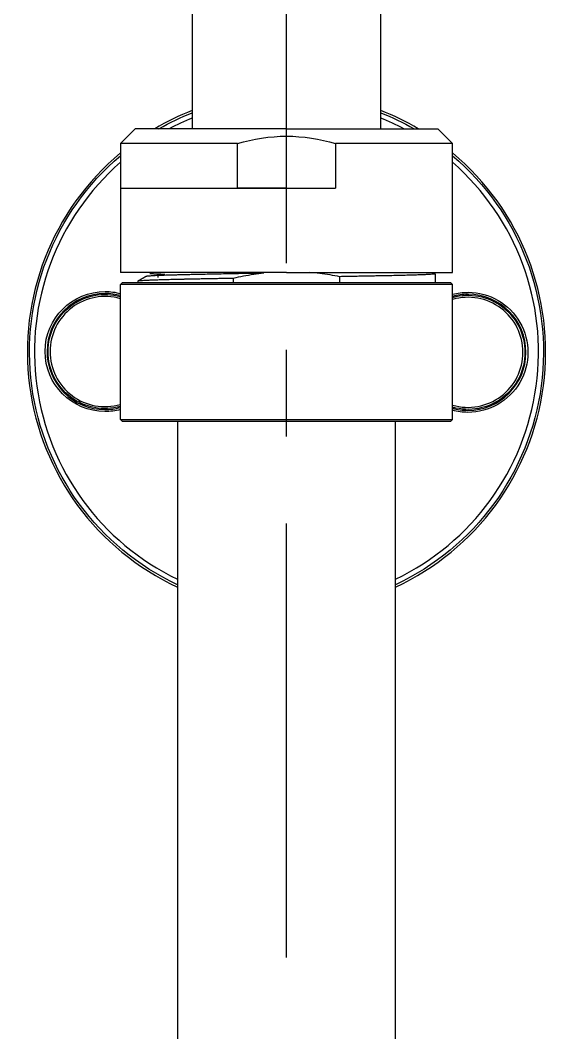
# Model space of a CAD drawing. Extents: x -4069 to -3649, y -4303 to -3709.
# Drawn here: x -3943.33 to -3932.59, y -3968.95 to -3948.53 of the extents above; entities that cross this region are included whole.
import ezdxf

# ---------------------------------------------------------------- set-up
doc = ezdxf.new("R2010")
doc.units = 0
doc.header["$LTSCALE"] = 7
doc.linetypes.add('CENTER', pattern=[2, 1.25, -0.25, 0.25, -0.25])
doc.layers.add('6', color=7, linetype='CONTINUOUS')
doc.layers.add('CL', color=1, linetype='CENTER')

msp = doc.modelspace()

# ---------------------------------------------------------------- linework, layer by layer
at = {"layer": '6', "color": 7, "linetype": 'Continuous'}
for p, q in [((-3939.86053, -3912.64594), (-3939.86053, -3950.72111)), ((-3936.06053, -3950.72111), (-3936.06053, -3912.64594)), ((-3941.01053, -3950.72204), (-3941.31053, -3951.02204)), ((-3937.96053, -3950.72204), (-3941.01053, -3950.72204)), ((-3937.96053, -3950.72204), (-3934.91053, -3950.72204)), ((-3934.61053, -3951.02204), (-3934.91053, -3950.72204)), ((-3938.95174, -3951.02204), (-3941.31053, -3951.02204)), ((-3941.31053, -3951.02204), (-3941.31053, -3953.62204)), ((-3938.95174, -3951.92204), (-3938.95174, -3951.02204)), ((-3936.96932, -3951.02204), (-3936.96932, -3951.92204)), ((-3934.61053, -3951.02204), (-3936.96932, -3951.02204)), ((-3934.61053, -3953.62204), (-3934.61053, -3951.02204)), ((-3941.31053, -3951.92204), (-3936.96932, -3951.92204)), ((-3937.96053, -3951.92204), (-3938.95174, -3951.92204)), ((-3937.96053, -3953.62204), (-3941.31053, -3953.62204)), ((-3939.03756, -3953.73954), (-3939.03756, -3953.82204)), ((-3937.96053, -3953.62204), (-3934.61053, -3953.62204)), ((-3936.8835, -3953.82204), (-3936.8835, -3953.70453)), ((-3934.96157, -3953.64584), (-3934.96053, -3953.64704)), ((-3934.96053, -3953.64704), (-3934.96053, -3953.82204)), ((-3941.31053, -3953.86204), (-3941.27053, -3953.82204)), ((-3934.61053, -3953.86204), (-3941.31053, -3953.86204)), ((-3941.31053, -3956.58204), (-3941.31053, -3953.86204)), ((-3941.27053, -3953.82204), (-3934.65053, -3953.82204)), ((-3940.96053, -3953.79704), (-3940.96053, -3953.82204)), ((-3934.61053, -3953.86204), (-3934.65053, -3953.82204)), ((-3934.61053, -3956.58204), (-3934.61053, -3953.86204)), ((-3941.31053, -3956.58204), (-3934.61053, -3956.58204)), ((-3941.27053, -3956.62204), (-3941.31053, -3956.58204)), ((-3934.65053, -3956.62204), (-3941.27053, -3956.62204)), ((-3940.16053, -3956.62368), (-3940.16053, -4013.17002)), ((-3935.76053, -3973.16309), (-3935.76053, -3956.62368)), ((-3934.65053, -3956.62204), (-3934.61053, -3956.58204))]:
    msp.add_line(p, q, dxfattribs=at)
at = {"layer": '6', "color": 3, "linetype": 'Continuous'}
msp.add_line((-3937.96053, -3950.87204), (-3937.96053, -3950.72204), dxfattribs=at)
at = {"layer": '6', "color": 7, "linetype": 'Continuous'}
for centre, radius, start, end in [((-3937.96053, -3955.22204), 5.22667, 111.317258, 120.576009), ((-3937.96053, -3955.22204), 5.22667, 59.423819, 68.682569), ((-3937.96053, -3955.22204), 5.22667, 129.862883, 245.105071), ((-3937.96053, -3955.22204), 5.22667, 294.894758, 50.136946), ((-3941.62052, -3955.21422), 1.17, 89.87757, 179.87757), ((-3941.62052, -3955.21422), 1.17, 74.635228, 89.87757), ((-3934.30054, -3955.22986), 1.17, 89.87757, 105.3646), ((-3934.30054, -3955.22986), 1.17, 359.87757, 89.87757), ((-3941.62052, -3955.21422), 1.17, 179.87757, 269.87757), ((-3934.30054, -3955.22986), 1.17, 269.87757, 359.87757), ((-3941.62052, -3955.21422), 1.17, 269.87757, 285.3646), ((-3934.30054, -3955.22986), 1.17, 254.635228, 269.87757)]:
    msp.add_arc(centre, radius, start, end, dxfattribs=at)
at = {"layer": '6', "color": 3, "linetype": 'Continuous', "extrusion": (0, 0, -1)}
for centre, radius, start, end in [((3937.96053, -3955.22204), 5.18337, 60.245243, 68.494306), ((3937.96053, -3955.22204), 5.18337, 111.505867, 119.75493), ((3937.96053, -3955.22204), 5.18337, 295.117118, 49.73493), ((3937.96053, -3955.22204), 5.18337, 130.265243, 244.883055), ((3941.62052, -3955.21422), 1.21, 270.12243, 90.12243), ((3941.62052, -3955.21422), 1.21, 90.12243, 104.845864), ((3934.30054, -3955.22986), 1.21, 75.154301, 90.12243), ((3934.30054, -3955.22986), 1.21, 90.12243, 270.12243), ((3941.62052, -3955.21422), 1.21, 255.154301, 270.12243), ((3934.30054, -3955.22986), 1.21, 270.12243, 284.845864)]:
    msp.add_arc(centre, radius, start, end, dxfattribs=at)
at = {"layer": '6', "color": 3, "linetype": 'Continuous'}
for centre, radius, start, end in [((-3937.96053, -3955.22204), 5.08343, 111.950071, 117.721321), ((-3937.96053, -3955.22204), 5.08343, 62.278508, 68.049759), ((-3937.96053, -3955.22204), 5.08343, 131.224132, 244.354133), ((-3937.96053, -3955.22204), 5.08343, 295.645695, 48.775696), ((-3941.62052, -3955.21422), 1.11, 73.785941, 180), ((-3934.30054, -3955.22986), 1.11, 0, 106.214059), ((-3941.62052, -3955.21422), 1.11, 180, 286.214059), ((-3934.30054, -3955.22986), 1.11, 253.785941, 0)]:
    msp.add_arc(centre, radius, start, end, dxfattribs=at)
at = {"layer": '6', "color": 7, "linetype": 'Continuous', "extrusion": (0, 0, -1)}
for centre, start, end in [((3941.62052, -3955.21422), 0, 105.637504), ((3934.30054, -3955.22986), 74.362496, 180), ((3941.62052, -3955.21422), 254.362496, 0), ((3934.30054, -3955.22986), 180, 285.637504)]:
    msp.add_arc(centre, 1.15, start, end, dxfattribs=at)
at = {"layer": '6', "color": 7, "linetype": 'Continuous'}
for points, degree in [([(-3938.95174, -3951.02204), (-3938.62826, -3950.92632), (-3938.2985, -3950.87204), (-3937.96053, -3950.87204)], 3), ([(-3937.96053, -3950.87204), (-3937.62256, -3950.87204), (-3937.29281, -3950.92632), (-3936.96932, -3951.02204)], 3), ([(-3940.798, -3953.70282), (-3940.87972, -3953.75002), (-3940.96145, -3953.79722)], 2), ([(-3940.55861, -3953.6469), (-3940.55861, -3953.6719), (-3940.55861, -3953.6969), (-3940.55861, -3953.72189)], 3)]:
    msp.add_open_spline(points, degree=degree, dxfattribs=at)
for points, weights, knots in [([(-3939.03756, -3953.73954), (-3939.63172, -3953.74993), (-3940.08185, -3953.75954), (-3940.96053, -3953.77829), (-3940.96053, -3953.79704)], [0.9620960489, 0.959500882497, 1, 0.923879532511, 1], [0, 0, 0, 0.34727545, 0.34727545, 1, 1, 1]), ([(-3938.42106, -3953.63588), (-3939.32166, -3953.65123), (-3939.96703, -3953.66579), (-3940.79815, -3953.68454), (-3940.79815, -3953.70329), (-3940.79815, -3953.70351), (-3940.79801, -3953.70374)], [0.974738796692, 0.939868651873, 1, 0.923879532511, 1, 0.998999527735, 0.998025354435], [0, 0, 0, 0.43810817, 0.43810817, 0.99271071, 0.99271071, 1, 1, 1]), ([(-3934.96053, -3953.64704), (-3934.96053, -3953.66579), (-3935.83921, -3953.68454), (-3936.28935, -3953.69414), (-3936.8835, -3953.70453)], [1, 0.923879532511, 1, 0.959500882521, 0.962096048897], [0, 0, 0, 0.65272459, 0.65272459, 1, 1, 1])]:
    msp.add_rational_spline(points, weights, degree=2, knots=knots, dxfattribs=at)
msp.add_rational_spline([(-3940.72042, -3953.63932), (-3940.62444, -3953.64636), (-3940.41798, -3953.65343)], [0.967975799599, 0.956945444379, 0.966072157446], degree=2, dxfattribs=at)
for points, knots in [([(-3938.42106, -3953.63588), (-3938.48773, -3953.64323), (-3938.55427, -3953.65189), (-3938.62062, -3953.66177), (-3938.6905, -3953.67217), (-3938.7602, -3953.68392), (-3938.82965, -3953.69691), (-3938.89919, -3953.70992), (-3938.96851, -3953.72417), (-3939.03756, -3953.73954)], [0, 0, 0, 0, 0.32174337, 0.32174337, 0.32174337, 0.66065343, 0.66065343, 0.66065343, 1, 1, 1, 1]), ([(-3936.8835, -3953.70453), (-3936.94937, -3953.69188), (-3937.01546, -3953.68031), (-3937.08172, -3953.6699), (-3937.15102, -3953.65902), (-3937.22054, -3953.64942), (-3937.29021, -3953.64119), (-3937.35999, -3953.63295), (-3937.42995, -3953.62609), (-3937.5, -3953.62069)], [0, 0, 0, 0, 0.32325016, 0.32325016, 0.32325016, 0.66136452, 0.66136452, 0.66136452, 1, 1, 1, 1])]:
    msp.add_open_spline(points, degree=3, knots=knots, dxfattribs=at)
at = {"layer": 'CL'}
msp.add_line((-3937.96053, -4135.42939), (-3937.96053, -3887.31074), dxfattribs=at)

doc.saveas('drawing.dxf')
